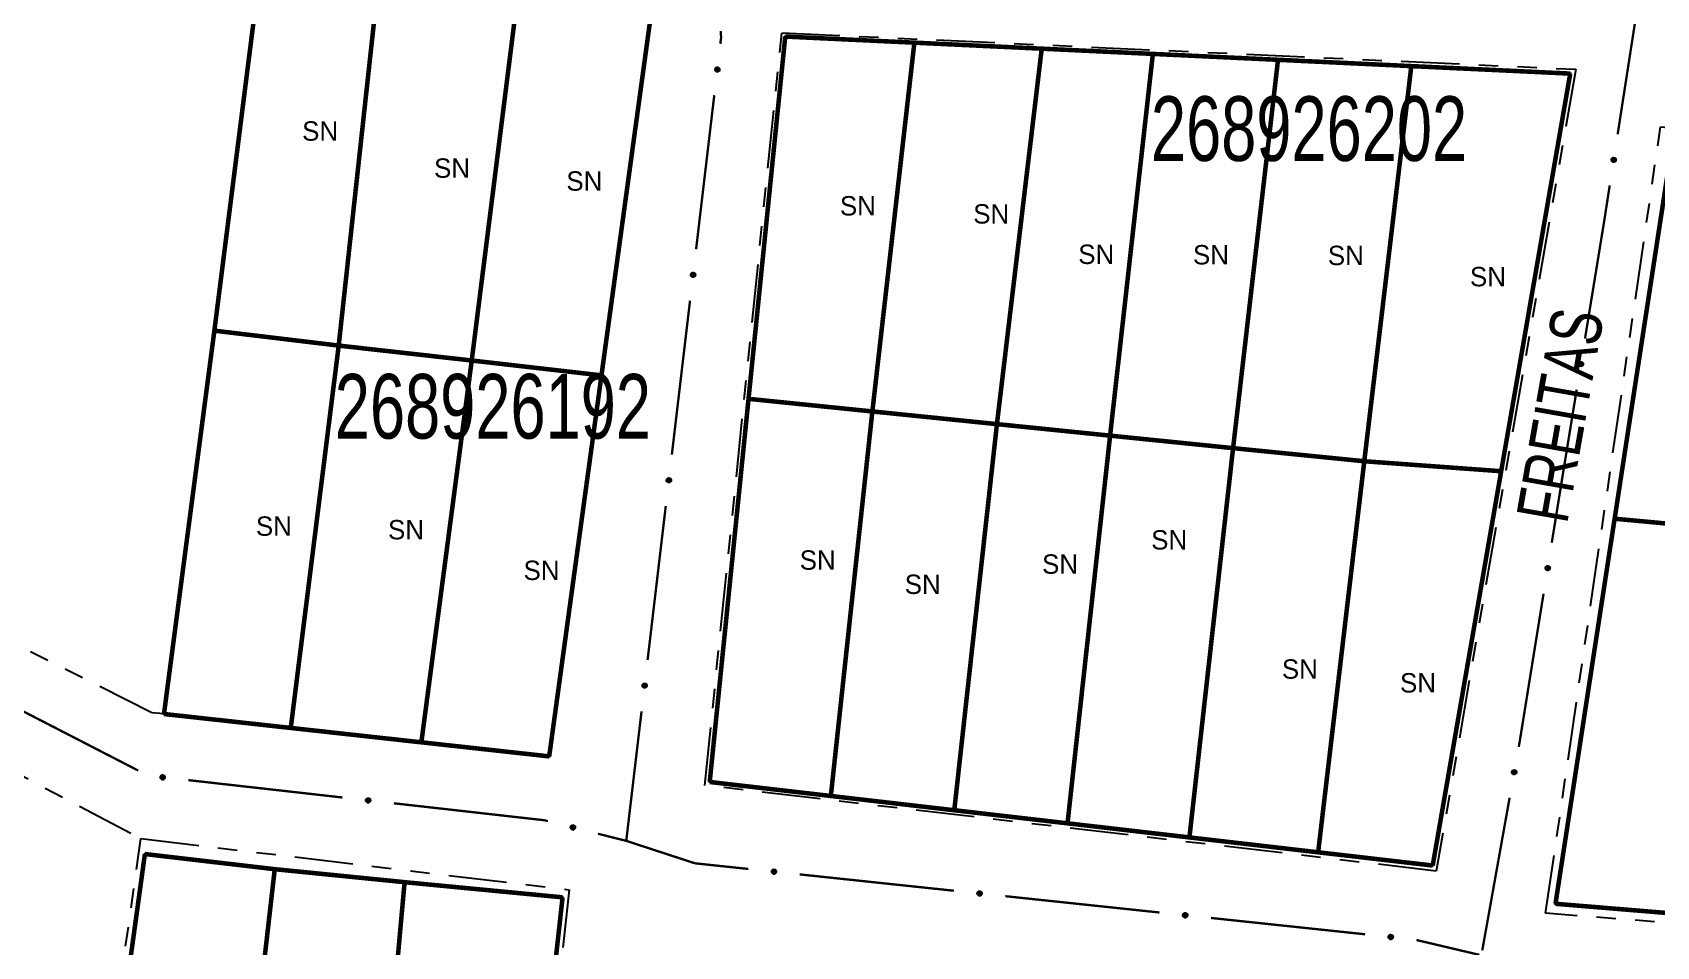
# Model space of a CAD drawing. Extents: x 211453 to 215163, y 4877397 to 4881305.
# Drawn here: x 213331 to 213456.7, y 4878585.3 to 4878656 of the extents above; entities that cross this region are included whole.
import ezdxf
from ezdxf.enums import TextEntityAlignment as Align

# ---------------------------------------------------------------- set-up
doc = ezdxf.new("R2010")
doc.units = 0
doc.header["$LTSCALE"] = 1.5
doc.header["$MEASUREMENT"] = 0
doc.linetypes.add('TRACO_25', pattern=[8, 3, -1, 1, -1, 1, -1])
for name, color, linetype in [('CD_MALHA_LOTES', 7, 'CONTINUOUS'), ('CD_TXT_QUADRA', 255, 'CONTINUOUS'), ('RU-QUADRA', 210, 'CONTINUOUS'), ('SV-EIXO-RUA-N-PAV', 6, 'CONTINUOUS'), ('SV-RUA-NAO-PAV', 7, 'CONTINUOUS'), ('SV-TXT-RUA-N-PAV', 7, 'CONTINUOUS'), ('Th_NmrPort', 1, 'CONTINUOUS')]:
    doc.layers.add(name, color=color, linetype=linetype)
doc.styles.add('ARIAL', font='ARIAL.SHX')

msp = doc.modelspace()

# ---------------------------------------------------------------- linework, layer by layer
at = {"layer": 'CD_MALHA_LOTES', "linetype": 'Continuous', "const_width": 0.35, "flags": 128}
for points in [[(213345.094705, 4878632.917609), (213348.904492, 4878662.945673)], [(213354.715676, 4878631.763093), (213357.986806, 4878661.732416)], [(213365.010114, 4878630.608576), (213368.762293, 4878660.38548)], [(213379.096992, 4878658.94622), (213375.050531, 4878629.458721)], [(213386.431596, 4878627.6428), (213389.272075, 4878655.669845)], [(213389.272075, 4878655.669845), (213399.264429, 4878655.198657)], [(213396.013417, 4878626.668336), (213399.264429, 4878655.198657)], [(213399.264429, 4878655.198657), (213409.120023, 4878654.733917)], [(213405.653067, 4878625.687679), (213409.120023, 4878654.733917)], [(213409.120023, 4878654.733917), (213417.720493, 4878654.328362)], [(213414.411635, 4878624.796656), (213417.720493, 4878654.328362)], [(213417.720493, 4878654.328362), (213427.405406, 4878653.87167)], [(213423.928149, 4878623.829541), (213427.405406, 4878653.87167)], [(213427.405406, 4878653.87167), (213437.721558, 4878653.385213)], [(213434.081027, 4878622.815146), (213437.721558, 4878653.385213)], [(213437.721558, 4878653.385213), (213450.019726, 4878652.805293)], [(213450.019726, 4878652.805293), (213444.675396, 4878622.043355)], [(213453.454047, 4878618.369694), (213457.973041, 4878647.787194)], [(213341.195103, 4878603.26112), (213345.094705, 4878632.917609)], [(213354.715676, 4878631.763093), (213345.094705, 4878632.917609)], [(213351.006191, 4878602.181883), (213354.715676, 4878631.763093)], [(213365.010114, 4878630.608576), (213354.715676, 4878631.763093)], [(213361.112913, 4878601.070126), (213365.010114, 4878630.608576)], [(213375.050531, 4878629.458721), (213365.010114, 4878630.608576)], [(213375.050531, 4878629.458721), (213371.005538, 4878599.981921)], [(213386.431596, 4878627.6428), (213383.427492, 4878598.001254)], [(213396.013417, 4878626.668336), (213386.431596, 4878627.6428)], [(213392.800014, 4878596.918483), (213396.013417, 4878626.668336)], [(213405.653067, 4878625.687679), (213396.013417, 4878626.668336)], [(213402.352384, 4878595.814935), (213405.653067, 4878625.687679)], [(213414.411635, 4878624.796656), (213405.653067, 4878625.687679)], [(213411.115637, 4878594.80255), (213414.411635, 4878624.796656)], [(213423.928149, 4878623.829541), (213414.411635, 4878624.796656)], [(213420.54939, 4878593.712705), (213423.928149, 4878623.829541)], [(213434.081027, 4878622.815146), (213423.928149, 4878623.829541)], [(213430.511073, 4878592.56187), (213434.081027, 4878622.815146)], [(213444.675396, 4878622.043355), (213434.081027, 4878622.815146)], [(213444.675396, 4878622.043355), (213439.375605, 4878591.537786)], [(213453.454047, 4878618.369694), (213448.877502, 4878588.577549)], [(213465.896691, 4878617.21022), (213453.454047, 4878618.369694)], [(213351.006191, 4878602.181883), (213341.195103, 4878603.26112)], [(213361.112913, 4878601.070126), (213351.006191, 4878602.181883)], [(213371.005538, 4878599.981921), (213361.112913, 4878601.070126)], [(213383.427492, 4878598.001254), (213392.800014, 4878596.918483)], [(213402.352384, 4878595.814935), (213392.800014, 4878596.918483)], [(213411.115637, 4878594.80255), (213402.352384, 4878595.814935)], [(213420.54939, 4878593.712705), (213411.115637, 4878594.80255)], [(213430.511073, 4878592.56187), (213420.54939, 4878593.712705)], [(213335.69833, 4878563.285872), (213339.717761, 4878592.426747)], [(213339.717761, 4878592.426747), (213349.766339, 4878591.254413)], [(213439.375605, 4878591.537786), (213430.511073, 4878592.56187)], [(213346.416813, 4878561.946062), (213349.766339, 4878591.254413)], [(213349.766339, 4878591.254413), (213359.814916, 4878590.249555)], [(213357.135295, 4878560.606251), (213359.814916, 4878590.249555)], [(213359.814916, 4878590.249555), (213372.040686, 4878589.077221)], [(213372.040686, 4878589.077221), (213368.69116, 4878558.931488)], [(213448.877502, 4878588.577549), (213461.737178, 4878587.516623)]]:
    msp.add_lwpolyline(points, dxfattribs=at)
at = {"layer": 'RU-QUADRA', "linetype": 'Continuous', "const_width": 0.18, "flags": 128}
for points in [[(213379.096992, 4878658.94622), (213368.762293, 4878660.38548), (213357.986806, 4878661.732416), (213348.904492, 4878662.945673), (213345.094705, 4878632.917609), (213341.195103, 4878603.26112), (213351.006191, 4878602.181883), (213361.112913, 4878601.070126), (213371.005538, 4878599.981921), (213375.050531, 4878629.458721)], [(213389.272075, 4878655.669845), (213409.120023, 4878654.733917), (213427.405406, 4878653.87167), (213450.019726, 4878652.805293), (213444.675396, 4878622.043355), (213439.375605, 4878591.537786), (213420.54939, 4878593.712705), (213402.352384, 4878595.814935), (213392.800014, 4878596.918483), (213383.427492, 4878598.001254), (213386.431596, 4878627.6428)], [(213457.973041, 4878647.787194), (213470.654373, 4878646.648375), (213482.697254, 4878645.458955), (213494.442781, 4878644.566889), (213507.11973, 4878643.656916), (213519.420609, 4878642.485404), (213529.927873, 4878641.322939), (213525.967515, 4878612.303166), (213521.90742, 4878582.552565), (213499.194295, 4878584.426403), (213486.261511, 4878585.49336), (213461.737178, 4878587.516623), (213448.877502, 4878588.577549), (213453.454047, 4878618.369694)], [(213372.040686, 4878589.077221), (213368.69116, 4878558.931488), (213365.676586, 4878528.785756), (213353.78577, 4878529.790613), (213342.732334, 4878530.962947), (213331.134576, 4878532.262042), (213335.69833, 4878563.285872), (213339.717761, 4878592.426747), (213349.766339, 4878591.254413), (213359.814916, 4878590.249555)]]:
    msp.add_lwpolyline(points, close=True, dxfattribs=at)
at = {"layer": 'SV-EIXO-RUA-N-PAV', "const_width": 0.18}
for points in [[(213455.133151, 4878657.412115), (213453.688436, 4878648.106452)], [(213384.305665, 4878655.58359), (213384.249413, 4878655.107299)], [(213384.286404, 4878656.103632), (213384.305665, 4878655.58359)], [(213383.78026, 4878651.134907), (213382.372801, 4878639.217733)], [(213453.074783, 4878644.153803), (213452.767957, 4878642.177479)], [(213452.639749, 4878641.351671), (213451.162435, 4878632.30723)], [(213452.767957, 4878642.177479), (213452.639749, 4878641.351671)], [(213381.903647, 4878635.245341), (213380.496188, 4878623.328166)], [(213450.517623, 4878628.359545), (213449.389201, 4878621.451096)], [(213449.389201, 4878621.451096), (213449.339658, 4878621.147781)], [(213449.339658, 4878621.147781), (213448.591632, 4878616.515118)], [(213380.027035, 4878619.355774), (213378.619575, 4878607.438599)], [(213447.954019, 4878612.566264), (213446.200582, 4878601.706915)], [(213328.530076, 4878604.379951), (213339.198883, 4878598.886632)], [(213378.150422, 4878603.466208), (213376.977539, 4878593.535229)], [(213446.112902, 4878601.163896), (213446.033534, 4878600.721003)], [(213446.200582, 4878601.706915), (213446.112902, 4878601.163896)], [(213343.084623, 4878598.144405), (213355.009238, 4878596.801438)], [(213358.98411, 4878596.353782), (213369.915007, 4878595.12273)], [(213445.32796, 4878596.783724), (213443.211237, 4878584.971888)], [(213369.915007, 4878595.12273), (213370.616635, 4878595.043712)], [(213370.616635, 4878595.043712), (213370.901703, 4878594.972053)], [(213374.781013, 4878593.996884), (213376.720668, 4878593.5093)], [(213376.720668, 4878593.5093), (213376.967159, 4878593.447338)], [(213376.977539, 4878593.535229), (213376.967159, 4878593.447338)], [(213376.967159, 4878593.447338), (213381.478334, 4878591.973465)], [(213381.478334, 4878591.973465), (213382.285498, 4878591.709751)], [(213382.285498, 4878591.709751), (213386.413272, 4878591.272693)], [(213390.391037, 4878590.851518), (213402.324331, 4878589.587992)], [(213406.302095, 4878589.166817), (213418.235389, 4878587.903292)], [(213422.213154, 4878587.482117), (213434.146448, 4878586.218591)], [(213438.120516, 4878585.775706), (213442.986761, 4878584.626945)]]:
    msp.add_lwpolyline(points, dxfattribs=at)
at = {"layer": 'SV-EIXO-RUA-N-PAV'}
for points in [[(213384.141009, 4878653.250881), (213384.171839, 4878653.212913), (213384.190572, 4878653.173977), (213384.196849, 4878653.137006), (213384.193877, 4878653.102889), (213384.186905, 4878653.068328), (213384.172188, 4878653.035034), (213384.147669, 4878653.0017), (213384.109799, 4878652.970506), (213384.068652, 4878652.953938), (213384.032735, 4878652.945845), (213383.996981, 4878652.946896), (213383.963521, 4878652.954231), (213383.929443, 4878652.970661), (213383.895904, 4878652.995839), (213383.865459, 4878653.034677), (213383.847356, 4878653.072975), (213383.842224, 4878653.108895), (213383.843508, 4878653.144832), (213383.851048, 4878653.180031), (213383.865683, 4878653.21263), (213383.891093, 4878653.246352), (213383.929825, 4878653.275893), (213383.967816, 4878653.294385), (213384.003655, 4878653.30002), (213384.039007, 4878653.29796), (213384.073756, 4878653.291389), (213384.10784, 4878653.277988), (213384.141009, 4878653.250881)], [(213453.51243, 4878646.25522), (213453.541855, 4878646.216153), (213453.559155, 4878646.17656), (213453.56408, 4878646.139384), (213453.559867, 4878646.105399), (213453.55164, 4878646.071115), (213453.535719, 4878646.03838), (213453.510001, 4878646.005961), (213453.471019, 4878645.976169), (213453.429296, 4878645.961112), (213453.393107, 4878645.954333), (213453.357416, 4878645.956687), (213453.324245, 4878645.965237), (213453.290788, 4878645.982899), (213453.25819, 4878646.009282), (213453.229181, 4878646.049205), (213453.212486, 4878646.088137), (213453.208667, 4878646.12422), (213453.21126, 4878646.160087), (213453.220078, 4878646.194987), (213453.235891, 4878646.22703), (213453.262515, 4878646.259804), (213453.302298, 4878646.287914), (213453.340938, 4878646.305008), (213453.376958, 4878646.309333), (213453.412211, 4878646.305985), (213453.446698, 4878646.298152), (213453.48027, 4878646.283518), (213453.51243, 4878646.25522)], [(213382.264397, 4878637.361314), (213382.295226, 4878637.323346), (213382.313959, 4878637.284411), (213382.320236, 4878637.247439), (213382.317264, 4878637.213322), (213382.310292, 4878637.178761), (213382.295576, 4878637.145468), (213382.271057, 4878637.112133), (213382.233187, 4878637.08094), (213382.192039, 4878637.064372), (213382.156122, 4878637.056278), (213382.120369, 4878637.057329), (213382.086908, 4878637.064664), (213382.05283, 4878637.081095), (213382.019292, 4878637.106272), (213381.988847, 4878637.145111), (213381.970744, 4878637.183409), (213381.965611, 4878637.219328), (213381.966895, 4878637.255266), (213381.974436, 4878637.290464), (213381.98907, 4878637.323063), (213382.014481, 4878637.356785), (213382.053213, 4878637.386326), (213382.091204, 4878637.404818), (213382.127042, 4878637.410454), (213382.162395, 4878637.408393), (213382.197144, 4878637.401822), (213382.231227, 4878637.388422), (213382.264397, 4878637.361314)], [(213450.971832, 4878630.457443), (213451.000948, 4878630.418146), (213451.017936, 4878630.378418), (213451.022567, 4878630.341204), (213451.018086, 4878630.307253), (213451.009588, 4878630.273035), (213450.99341, 4878630.240426), (213450.967437, 4878630.208212), (213450.928222, 4878630.178728), (213450.88638, 4878630.164), (213450.85014, 4878630.157508), (213450.814468, 4878630.160143), (213450.781365, 4878630.168954), (213450.748049, 4878630.186879), (213450.71566, 4878630.213519), (213450.686967, 4878630.253669), (213450.67058, 4878630.292732), (213450.667045, 4878630.328844), (213450.669921, 4878630.364689), (213450.679014, 4878630.399519), (213450.69508, 4878630.431436), (213450.721961, 4878630.463999), (213450.761964, 4878630.491794), (213450.800738, 4878630.508583), (213450.836791, 4878630.512624), (213450.872017, 4878630.508998), (213450.906441, 4878630.500893), (213450.939897, 4878630.485995), (213450.971832, 4878630.457443)], [(213380.387784, 4878621.471748), (213380.418614, 4878621.43378), (213380.437346, 4878621.394844), (213380.443623, 4878621.357873), (213380.440651, 4878621.323756), (213380.43368, 4878621.289195), (213380.418963, 4878621.255901), (213380.394444, 4878621.222567), (213380.356574, 4878621.191373), (213380.315427, 4878621.174805), (213380.27951, 4878621.166712), (213380.243756, 4878621.167763), (213380.210296, 4878621.175098), (213380.176217, 4878621.191528), (213380.142679, 4878621.216705), (213380.112234, 4878621.255544), (213380.094131, 4878621.293842), (213380.088999, 4878621.329762), (213380.090283, 4878621.365699), (213380.097823, 4878621.400898), (213380.112457, 4878621.433496), (213380.137868, 4878621.467219), (213380.1766, 4878621.49676), (213380.214591, 4878621.515252), (213380.25043, 4878621.520887), (213380.285782, 4878621.518826), (213380.320531, 4878621.512255), (213380.354615, 4878621.498855), (213380.387784, 4878621.471748)], [(213448.404401, 4878614.664987), (213448.433589, 4878614.625743), (213448.450649, 4878614.586046), (213448.455349, 4878614.548841), (213448.450929, 4878614.514881), (213448.442494, 4878614.480648), (213448.426375, 4878614.44801), (213448.400461, 4878614.415748), (213448.361299, 4878614.386193), (213448.319485, 4878614.371389), (213448.283256, 4878614.36483), (213448.24758, 4878614.3674), (213448.214461, 4878614.376151), (213448.181112, 4878614.394015), (213448.148675, 4878614.420596), (213448.119909, 4878614.460694), (213448.10345, 4878614.499727), (213448.099849, 4878614.535832), (213448.10266, 4878614.571683), (213448.11169, 4878614.606529), (213448.127697, 4878614.638476), (213448.154518, 4878614.671087), (213448.194472, 4878614.698955), (213448.233214, 4878614.715815), (213448.26926, 4878614.719922), (213448.304493, 4878614.71636), (213448.338931, 4878614.708317), (213448.372414, 4878614.69348), (213448.404401, 4878614.664987)], [(213378.511172, 4878605.582181), (213378.542001, 4878605.544213), (213378.560734, 4878605.505277), (213378.567011, 4878605.468306), (213378.564039, 4878605.434189), (213378.557067, 4878605.399628), (213378.54235, 4878605.366335), (213378.517832, 4878605.333), (213378.479962, 4878605.301807), (213378.438814, 4878605.285238), (213378.402897, 4878605.277145), (213378.367144, 4878605.278196), (213378.333683, 4878605.285531), (213378.299605, 4878605.301961), (213378.266066, 4878605.327139), (213378.235622, 4878605.365978), (213378.217518, 4878605.404275), (213378.212386, 4878605.440195), (213378.21367, 4878605.476133), (213378.22121, 4878605.511331), (213378.235845, 4878605.54393), (213378.261255, 4878605.577652), (213378.299988, 4878605.607193), (213378.337979, 4878605.625685), (213378.373817, 4878605.631321), (213378.409169, 4878605.62926), (213378.443918, 4878605.622689), (213378.478002, 4878605.609289), (213378.511172, 4878605.582181)], [(213445.814446, 4878598.874374), (213445.842953, 4878598.834632), (213445.859326, 4878598.794647), (213445.863384, 4878598.757367), (213445.85838, 4878598.723488), (213445.849356, 4878598.689406), (213445.832677, 4878598.65705), (213445.806211, 4878598.62524), (213445.766546, 4878598.596364), (213445.724482, 4878598.582283), (213445.688146, 4878598.576349), (213445.652519, 4878598.579534), (213445.619556, 4878598.588854), (213445.58652, 4878598.607291), (213445.554545, 4878598.634426), (213445.526475, 4878598.675014), (213445.510691, 4878598.714325), (213445.507713, 4878598.750487), (213445.511141, 4878598.786284), (213445.520771, 4878598.820969), (213445.537326, 4878598.852635), (213445.564705, 4878598.88478), (213445.605133, 4878598.911955), (213445.644161, 4878598.928144), (213445.680271, 4878598.931629), (213445.715438, 4878598.927461), (213445.749732, 4878598.918826), (213445.782955, 4878598.903414), (213445.814446, 4878598.874374)], [(213340.966729, 4878598.493701), (213341.00453, 4878598.524736), (213341.043364, 4878598.543679), (213341.080301, 4878598.550156), (213341.114433, 4878598.547368), (213341.149031, 4878598.540584), (213341.182404, 4878598.526048), (213341.21587, 4878598.501709), (213341.247269, 4878598.464009), (213341.264059, 4878598.422952), (213341.272347, 4878598.387079), (213341.271489, 4878598.35132), (213341.264335, 4878598.31782), (213341.248089, 4878598.283654), (213341.223094, 4878598.24998), (213341.18442, 4878598.219325), (213341.146221, 4878598.201015), (213341.110329, 4878598.195688), (213341.074386, 4878598.196778), (213341.039147, 4878598.204128), (213341.00647, 4878598.218586), (213340.97261, 4878598.243813), (213340.94286, 4878598.282385), (213340.924163, 4878598.320276), (213340.918334, 4878598.356083), (213340.920203, 4878598.391446), (213340.926586, 4878598.42623), (213340.939802, 4878598.460386), (213340.966729, 4878598.493701)], [(213356.866216, 4878596.703079), (213356.904016, 4878596.734114), (213356.94285, 4878596.753057), (213356.979787, 4878596.759534), (213357.01392, 4878596.756746), (213357.048518, 4878596.749961), (213357.081891, 4878596.735425), (213357.115357, 4878596.711087), (213357.146755, 4878596.673386), (213357.163546, 4878596.632329), (213357.171833, 4878596.596456), (213357.170976, 4878596.560698), (213357.163822, 4878596.527198), (213357.147576, 4878596.493031), (213357.12258, 4878596.459357), (213357.083907, 4878596.428703), (213357.045708, 4878596.410393), (213357.009816, 4878596.405066), (213356.973872, 4878596.406156), (213356.938633, 4878596.413505), (213356.905956, 4878596.427963), (213356.872097, 4878596.453191), (213356.842347, 4878596.491763), (213356.82365, 4878596.529653), (213356.81782, 4878596.565461), (213356.81969, 4878596.600824), (213356.826073, 4878596.635608), (213356.839288, 4878596.669763), (213356.866216, 4878596.703079)], [(213372.728849, 4878594.626256), (213372.77046, 4878594.651957), (213372.811479, 4878594.665536), (213372.84895, 4878594.667016), (213372.882403, 4878594.659689), (213372.915783, 4878594.648339), (213372.946912, 4878594.629471), (213372.976824, 4878594.600876), (213373.002898, 4878594.559315), (213373.014048, 4878594.516381), (213373.017464, 4878594.479722), (213373.011832, 4878594.4444), (213373.000263, 4878594.412157), (213372.979594, 4878594.38047), (213372.95032, 4878594.350441), (213372.907894, 4878594.325233), (213372.86759, 4878594.312196), (213372.831308, 4878594.311717), (213372.795833, 4878594.317603), (213372.761893, 4878594.329599), (213372.731443, 4878594.348297), (213372.701261, 4878594.377826), (213372.676936, 4878594.420029), (213372.663474, 4878594.46008), (213372.662485, 4878594.496345), (213372.669067, 4878594.53114), (213372.680044, 4878594.564758), (213372.697708, 4878594.59684), (213372.728849, 4878594.626256)], [(213388.270863, 4878591.186703), (213388.308457, 4878591.217988), (213388.347163, 4878591.237189), (213388.384056, 4878591.243912), (213388.418207, 4878591.241352), (213388.452849, 4878591.234798), (213388.486318, 4878591.220484), (213388.519946, 4878591.19637), (213388.551594, 4878591.158879), (213388.568658, 4878591.117934), (213388.577184, 4878591.082118), (213388.576565, 4878591.046354), (213388.569634, 4878591.012807), (213388.553616, 4878590.978533), (213388.528845, 4878590.944693), (213388.490377, 4878590.913782), (213388.4523, 4878590.895218), (213388.416445, 4878590.889653), (213388.380495, 4878590.890503), (213388.345208, 4878590.897618), (213388.312435, 4878590.911858), (213388.278408, 4878590.936859), (213388.248402, 4878590.975232), (213388.229453, 4878591.012997), (213388.223385, 4878591.048765), (213388.225019, 4878591.08414), (213388.23117, 4878591.118966), (213388.244158, 4878591.153208), (213388.270863, 4878591.186703)], [(213404.181922, 4878589.502002), (213404.219515, 4878589.533288), (213404.258222, 4878589.552489), (213404.295115, 4878589.559212), (213404.329265, 4878589.556651), (213404.363908, 4878589.550097), (213404.397377, 4878589.535784), (213404.431004, 4878589.511669), (213404.462653, 4878589.474178), (213404.479716, 4878589.433234), (213404.488243, 4878589.397417), (213404.487623, 4878589.361653), (213404.480693, 4878589.328107), (213404.464675, 4878589.293833), (213404.439904, 4878589.259993), (213404.401435, 4878589.229082), (213404.363359, 4878589.210518), (213404.327504, 4878589.204952), (213404.291553, 4878589.205802), (213404.256266, 4878589.212917), (213404.223494, 4878589.227157), (213404.189467, 4878589.252159), (213404.159461, 4878589.290532), (213404.140512, 4878589.328297), (213404.134444, 4878589.364064), (213404.136078, 4878589.399439), (213404.142229, 4878589.434265), (213404.155217, 4878589.468508), (213404.181922, 4878589.502002)], [(213420.09298, 4878587.817301), (213420.130574, 4878587.848587), (213420.169281, 4878587.867788), (213420.206173, 4878587.874511), (213420.240324, 4878587.871951), (213420.274966, 4878587.865397), (213420.308435, 4878587.851083), (213420.342063, 4878587.826968), (213420.373711, 4878587.789478), (213420.390775, 4878587.748533), (213420.399301, 4878587.712716), (213420.398682, 4878587.676953), (213420.391751, 4878587.643406), (213420.375733, 4878587.609132), (213420.350962, 4878587.575292), (213420.312494, 4878587.544381), (213420.274418, 4878587.525817), (213420.238562, 4878587.520251), (213420.202612, 4878587.521101), (213420.167325, 4878587.528216), (213420.134552, 4878587.542456), (213420.100525, 4878587.567458), (213420.070519, 4878587.605831), (213420.05157, 4878587.643596), (213420.045503, 4878587.679364), (213420.047136, 4878587.714738), (213420.053287, 4878587.749564), (213420.066275, 4878587.783807), (213420.09298, 4878587.817301)], [(213436.004039, 4878586.132601), (213436.041632, 4878586.163886), (213436.080339, 4878586.183088), (213436.117232, 4878586.18981), (213436.151382, 4878586.18725), (213436.186025, 4878586.180696), (213436.219494, 4878586.166383), (213436.253121, 4878586.142268), (213436.28477, 4878586.104777), (213436.301834, 4878586.063833), (213436.31036, 4878586.028016), (213436.30974, 4878585.992252), (213436.30281, 4878585.958705), (213436.286792, 4878585.924432), (213436.262021, 4878585.890592), (213436.223552, 4878585.85968), (213436.185476, 4878585.841116), (213436.149621, 4878585.835551), (213436.11367, 4878585.836401), (213436.078383, 4878585.843516), (213436.045611, 4878585.857756), (213436.011584, 4878585.882758), (213435.981578, 4878585.92113), (213435.962629, 4878585.958895), (213435.956561, 4878585.994663), (213435.958195, 4878586.030038), (213435.964346, 4878586.064864), (213435.977334, 4878586.099107), (213436.004039, 4878586.132601)]]:
    msp.add_lwpolyline(points, close=True, dxfattribs=at)
for points in [[(213383.851048, 4878653.180031), (213383.847356, 4878653.072975)], [(213383.858488, 4878653.191946), (213383.856674, 4878653.060255)], [(213383.865683, 4878653.21263), (213383.865459, 4878653.034677)], [(213383.880105, 4878653.223743), (213383.881131, 4878653.023017)], [(213383.891093, 4878653.246352), (213383.895904, 4878652.995839)], [(213383.911528, 4878653.25713), (213383.912522, 4878652.986333)], [(213383.929825, 4878653.275893), (213383.929443, 4878652.970661)], [(213383.947572, 4878653.283101), (213383.945995, 4878652.967266)], [(213383.967816, 4878653.294385), (213383.963521, 4878652.954231)], [(213383.984565, 4878653.293846), (213383.980107, 4878652.953619)], [(213384.003655, 4878653.30002), (213383.996981, 4878652.946896)], [(213384.020598, 4878653.296461), (213384.012469, 4878652.948423)], [(213384.039007, 4878653.29796), (213384.032735, 4878652.945845)], [(213384.057025, 4878653.290784), (213384.053048, 4878652.954623)], [(213384.073756, 4878653.291389), (213384.068652, 4878652.953938)], [(213384.090103, 4878653.280008), (213384.090201, 4878652.966723)], [(213384.10784, 4878653.277988), (213384.109799, 4878652.970506)], [(213384.12254, 4878653.263811), (213384.127279, 4878652.989824)], [(213384.141009, 4878653.250881), (213384.147669, 4878653.0017)], [(213384.156962, 4878653.229517), (213384.160378, 4878653.025761)], [(213384.171839, 4878653.212913), (213384.172188, 4878653.035034)], [(213384.182613, 4878653.190764), (213384.179605, 4878653.060588)], [(213384.190572, 4878653.173977), (213384.186905, 4878653.068328)], [(213453.220078, 4878646.194987), (213453.212486, 4878646.088137)], [(213453.227947, 4878646.206623), (213453.221335, 4878646.075086)], [(213453.235891, 4878646.22703), (213453.229181, 4878646.049205)], [(213453.250709, 4878646.237611), (213453.244417, 4878646.036981)], [(213453.262515, 4878646.259804), (213453.25819, 4878646.009282)], [(213453.283329, 4878646.26983), (213453.27445, 4878645.999177)], [(213453.302298, 4878646.287914), (213453.290788, 4878645.982899)], [(213453.320295, 4878646.29447), (213453.307205, 4878645.978902)], [(213453.340938, 4878646.305008), (213453.324245, 4878645.965237)], [(213453.357655, 4878646.303859), (213453.340798, 4878645.964021)], [(213453.376958, 4878646.309333), (213453.357416, 4878645.956687)], [(213453.39376, 4878646.305158), (213453.372949, 4878645.957648)], [(213453.412211, 4878646.305985), (213453.393107, 4878645.954333)], [(213453.429956, 4878646.298158), (213453.413727, 4878645.962365)], [(213453.446698, 4878646.298152), (213453.429296, 4878645.961112)], [(213453.462619, 4878646.286183), (213453.451296, 4878645.973102)], [(213453.48027, 4878646.283518), (213453.471019, 4878645.976169)], [(213453.494444, 4878646.268814), (213453.489192, 4878645.994836)], [(213453.51243, 4878646.25522), (213453.510001, 4878646.005961)], [(213453.527593, 4878646.233288), (213453.523579, 4878646.029543)], [(213453.541855, 4878646.216153), (213453.535719, 4878646.03838)], [(213453.551814, 4878646.193625), (213453.544063, 4878646.063646)], [(213453.559155, 4878646.17656), (213453.55164, 4878646.071115)], [(213381.974436, 4878637.290464), (213381.970744, 4878637.183409)], [(213381.981875, 4878637.302379), (213381.980062, 4878637.170689)], [(213381.98907, 4878637.323063), (213381.988847, 4878637.145111)], [(213382.003492, 4878637.334176), (213382.004518, 4878637.13345)], [(213382.014481, 4878637.356785), (213382.019292, 4878637.106272)], [(213382.034916, 4878637.367563), (213382.03591, 4878637.096767)], [(213382.053213, 4878637.386326), (213382.05283, 4878637.081095)], [(213382.070959, 4878637.393534), (213382.069382, 4878637.077699)], [(213382.091204, 4878637.404818), (213382.086908, 4878637.064664)], [(213382.107952, 4878637.40428), (213382.103494, 4878637.064053)], [(213382.127042, 4878637.410454), (213382.120369, 4878637.057329)], [(213382.143985, 4878637.406894), (213382.135857, 4878637.058856)], [(213382.162395, 4878637.408393), (213382.156122, 4878637.056278)], [(213382.180413, 4878637.401218), (213382.176435, 4878637.065056)], [(213382.197144, 4878637.401822), (213382.192039, 4878637.064372)], [(213382.21349, 4878637.390441), (213382.213588, 4878637.077156)], [(213382.231227, 4878637.388422), (213382.233187, 4878637.08094)], [(213382.245928, 4878637.374244), (213382.250667, 4878637.100257)], [(213382.264397, 4878637.361314), (213382.271057, 4878637.112133)], [(213382.280349, 4878637.339951), (213382.283765, 4878637.136194)], [(213382.295226, 4878637.323346), (213382.295576, 4878637.145468)], [(213382.306001, 4878637.301197), (213382.302993, 4878637.171022)], [(213382.313959, 4878637.284411), (213382.310292, 4878637.178761)], [(213450.679014, 4878630.399519), (213450.67058, 4878630.292732)], [(213450.686975, 4878630.411092), (213450.679325, 4878630.279611)], [(213450.69508, 4878630.431436), (213450.686967, 4878630.253669)], [(213450.709981, 4878630.441899), (213450.702106, 4878630.241325)], [(213450.721961, 4878630.463999), (213450.71566, 4878630.213519)], [(213450.742853, 4878630.47386), (213450.73184, 4878630.203286)], [(213450.761964, 4878630.491794), (213450.748049, 4878630.186879)], [(213450.780013, 4878630.498208), (213450.764434, 4878630.182753)], [(213450.800738, 4878630.508583), (213450.781365, 4878630.168954)], [(213450.817446, 4878630.507302), (213450.797908, 4878630.167608)], [(213450.836791, 4878630.512624), (213450.814468, 4878630.160143)], [(213450.853559, 4878630.508317), (213450.830008, 4878630.160982)], [(213450.872017, 4878630.508998), (213450.85014, 4878630.157508)], [(213450.8897, 4878630.501031), (213450.870822, 4878630.165376)], [(213450.906441, 4878630.500893), (213450.88638, 4878630.164)], [(213450.922267, 4878630.488798), (213450.908475, 4878630.175817)], [(213450.939897, 4878630.485995), (213450.928222, 4878630.178728)], [(213450.953954, 4878630.471179), (213450.946541, 4878630.197252)], [(213450.971832, 4878630.457443), (213450.967437, 4878630.208212)], [(213450.986822, 4878630.435393), (213450.9812, 4878630.231686)], [(213451.000948, 4878630.418146), (213450.99341, 4878630.240426)], [(213451.010729, 4878630.39554), (213451.001953, 4878630.265627)], [(213451.017936, 4878630.378418), (213451.009588, 4878630.273035)], [(213380.097823, 4878621.400898), (213380.094131, 4878621.293842)], [(213380.105262, 4878621.412813), (213380.103449, 4878621.281122)], [(213380.112457, 4878621.433496), (213380.112234, 4878621.255544)], [(213380.12688, 4878621.44461), (213380.127905, 4878621.243884)], [(213380.137868, 4878621.467219), (213380.142679, 4878621.216705)], [(213380.158303, 4878621.477997), (213380.159297, 4878621.2072)], [(213380.1766, 4878621.49676), (213380.176217, 4878621.191528)], [(213380.194346, 4878621.503968), (213380.192769, 4878621.188133)], [(213380.214591, 4878621.515252), (213380.210296, 4878621.175098)], [(213380.23134, 4878621.514713), (213380.226882, 4878621.174486)], [(213380.25043, 4878621.520887), (213380.243756, 4878621.167763)], [(213380.267373, 4878621.517327), (213380.259244, 4878621.16929)], [(213380.285782, 4878621.518826), (213380.27951, 4878621.166712)], [(213380.3038, 4878621.511651), (213380.299823, 4878621.175489)], [(213380.320531, 4878621.512255), (213380.315427, 4878621.174805)], [(213380.336878, 4878621.500875), (213380.336976, 4878621.18759)], [(213380.354615, 4878621.498855), (213380.356574, 4878621.191373)], [(213380.369315, 4878621.484678), (213380.374054, 4878621.210691)], [(213380.387784, 4878621.471748), (213380.394444, 4878621.222567)], [(213380.403737, 4878621.450384), (213380.407153, 4878621.246628)], [(213380.418614, 4878621.43378), (213380.418963, 4878621.255901)], [(213380.429388, 4878621.41163), (213380.42638, 4878621.281455)], [(213380.437346, 4878621.394844), (213380.43368, 4878621.289195)], [(213448.11169, 4878614.606529), (213448.10345, 4878614.499727)], [(213448.119629, 4878614.618116), (213448.112219, 4878614.486622)], [(213448.127697, 4878614.638476), (213448.119909, 4878614.460694)], [(213448.142579, 4878614.648966), (213448.13507, 4878614.448378)], [(213448.154518, 4878614.671087), (213448.148675, 4878614.420596)], [(213448.175393, 4878614.680987), (213448.164874, 4878614.410393)], [(213448.194472, 4878614.698955), (213448.181112, 4878614.394015)], [(213448.212508, 4878614.705402), (213448.197505, 4878614.38992)], [(213448.233214, 4878614.715815), (213448.214461, 4878614.376151)], [(213448.249925, 4878614.714565), (213448.231006, 4878614.374835)], [(213448.26926, 4878614.719922), (213448.24758, 4878614.3674)], [(213448.286036, 4878614.715645), (213448.263119, 4878614.368267)], [(213448.304493, 4878614.71636), (213448.283256, 4878614.36483)], [(213448.32219, 4878614.708425), (213448.303924, 4878614.372736)], [(213448.338931, 4878614.708317), (213448.319485, 4878614.371389)], [(213448.354779, 4878614.696252), (213448.341558, 4878614.383246)], [(213448.372414, 4878614.69348), (213448.361299, 4878614.386193)], [(213448.386498, 4878614.67869), (213448.379585, 4878614.40475)], [(213448.404401, 4878614.664987), (213448.400461, 4878614.415748)], [(213448.419431, 4878614.642964), (213448.414181, 4878614.439247)], [(213448.433589, 4878614.625743), (213448.426375, 4878614.44801)], [(213448.443412, 4878614.603155), (213448.434872, 4878614.473226)], [(213448.450649, 4878614.586046), (213448.442494, 4878614.480648)], [(213378.22121, 4878605.511331), (213378.217518, 4878605.404275)], [(213378.22865, 4878605.523246), (213378.226837, 4878605.391556)], [(213378.235845, 4878605.54393), (213378.235622, 4878605.365978)], [(213378.250267, 4878605.555043), (213378.251293, 4878605.354317)], [(213378.261255, 4878605.577652), (213378.266066, 4878605.327139)], [(213378.28169, 4878605.58843), (213378.282684, 4878605.317634)], [(213378.299988, 4878605.607193), (213378.299605, 4878605.301961)], [(213378.317734, 4878605.614401), (213378.316157, 4878605.298566)], [(213378.337979, 4878605.625685), (213378.333683, 4878605.285531)], [(213378.354727, 4878605.625146), (213378.350269, 4878605.284919)], [(213378.373817, 4878605.631321), (213378.367144, 4878605.278196)], [(213378.39076, 4878605.627761), (213378.382632, 4878605.279723)], [(213378.409169, 4878605.62926), (213378.402897, 4878605.277145)], [(213378.427188, 4878605.622085), (213378.42321, 4878605.285923)], [(213378.443918, 4878605.622689), (213378.438814, 4878605.285238)], [(213378.460265, 4878605.611308), (213378.460363, 4878605.298023)], [(213378.478002, 4878605.609289), (213378.479962, 4878605.301807)], [(213378.492702, 4878605.595111), (213378.497442, 4878605.321124)], [(213378.511172, 4878605.582181), (213378.517832, 4878605.333)], [(213378.527124, 4878605.560818), (213378.53054, 4878605.357061)], [(213378.542001, 4878605.544213), (213378.54235, 4878605.366335)], [(213378.552775, 4878605.522064), (213378.549767, 4878605.391889)], [(213378.560734, 4878605.505277), (213378.557067, 4878605.399628)], [(213445.520771, 4878598.820969), (213445.510691, 4878598.714325)], [(213445.528908, 4878598.832418), (213445.519233, 4878598.701071)], [(213445.537326, 4878598.852635), (213445.526475, 4878598.675014)], [(213445.552386, 4878598.862867), (213445.541421, 4878598.662438)], [(213445.564705, 4878598.88478), (213445.554545, 4878598.634426)], [(213445.585748, 4878598.894318), (213445.570566, 4878598.623945)], [(213445.605133, 4878598.911955), (213445.58652, 4878598.607291)], [(213445.623278, 4878598.91809), (213445.60284, 4878598.602913)], [(213445.644161, 4878598.928144), (213445.619556, 4878598.588854)], [(213445.660847, 4878598.926606), (213445.636076, 4878598.587253)], [(213445.680271, 4878598.931629), (213445.652519, 4878598.579534)], [(213445.696972, 4878598.927064), (213445.668071, 4878598.580133)], [(213445.715438, 4878598.927461), (213445.688146, 4878598.576349)], [(213445.732995, 4878598.919222), (213445.708947, 4878598.583898)], [(213445.749732, 4878598.918826), (213445.724482, 4878598.582283)], [(213445.76537, 4878598.906489), (213445.746756, 4878598.593758)], [(213445.782955, 4878598.903414), (213445.766546, 4878598.596364)], [(213445.796782, 4878598.888384), (213445.785148, 4878598.614603)], [(213445.814446, 4878598.874374), (213445.806211, 4878598.62524)], [(213445.829094, 4878598.852096), (213445.820334, 4878598.648499)], [(213445.842953, 4878598.834632), (213445.832677, 4878598.65705)], [(213445.852385, 4878598.811879), (213445.841607, 4878598.682116)], [(213445.859326, 4878598.794647), (213445.849356, 4878598.689406)], [(213340.918334, 4878598.356083), (213341.271489, 4878598.35132)], [(213340.920203, 4878598.391446), (213341.272347, 4878598.387079)], [(213340.921802, 4878598.373045), (213341.269878, 4878598.3668)], [(213340.924163, 4878598.320276), (213341.264335, 4878598.31782)], [(213340.924611, 4878598.337027), (213341.264857, 4878598.334409)], [(213340.926586, 4878598.42623), (213341.264059, 4878598.422952)], [(213340.927281, 4878598.409503), (213341.263459, 4878598.407344)], [(213340.935556, 4878598.300092), (213341.251395, 4878598.300224)], [(213340.937878, 4878598.442638), (213341.251158, 4878598.444431)], [(213340.939802, 4878598.460386), (213341.247269, 4878598.464009)], [(213340.94286, 4878598.282385), (213341.248089, 4878598.283654)], [(213340.9539, 4878598.475162), (213341.227857, 4878598.481384)], [(213340.961722, 4878598.26419), (213341.232509, 4878598.266649)], [(213340.966729, 4878598.493701), (213341.21587, 4878598.501709)], [(213340.97261, 4878598.243813), (213341.223094, 4878598.24998)], [(213340.988006, 4878598.509769), (213341.191741, 4878598.514287)], [(213340.995278, 4878598.232948), (213341.195996, 4878598.235059)], [(213341.00453, 4878598.524736), (213341.182404, 4878598.526048)], [(213341.00647, 4878598.218586), (213341.18442, 4878598.219325)], [(213341.026621, 4878598.53563), (213341.15681, 4878598.533326)], [(213341.027192, 4878598.211502), (213341.15889, 4878598.210402)], [(213341.039147, 4878598.204128), (213341.146221, 4878598.201015)], [(213341.043364, 4878598.543679), (213341.149031, 4878598.540584)], [(213356.81782, 4878596.565461), (213357.170976, 4878596.560698)], [(213356.81969, 4878596.600824), (213357.171833, 4878596.596456)], [(213356.821288, 4878596.582423), (213357.169365, 4878596.576177)], [(213356.82365, 4878596.529653), (213357.163822, 4878596.527198)], [(213356.824098, 4878596.546404), (213357.164344, 4878596.543787)], [(213356.826073, 4878596.635608), (213357.163546, 4878596.632329)], [(213356.826767, 4878596.618881), (213357.162946, 4878596.616722)], [(213356.835043, 4878596.50947), (213357.150882, 4878596.509601)], [(213356.837365, 4878596.652016), (213357.150645, 4878596.653809)], [(213356.839288, 4878596.669763), (213357.146755, 4878596.673386)], [(213356.842347, 4878596.491763), (213357.147576, 4878596.493031)], [(213356.853386, 4878596.68454), (213357.127343, 4878596.690762)], [(213356.861208, 4878596.473567), (213357.131996, 4878596.476027)], [(213356.866216, 4878596.703079), (213357.115357, 4878596.711087)], [(213356.872097, 4878596.453191), (213357.12258, 4878596.459357)], [(213356.887493, 4878596.719147), (213357.091228, 4878596.723665)], [(213356.894765, 4878596.442325), (213357.095482, 4878596.444437)], [(213356.904016, 4878596.734114), (213357.081891, 4878596.735425)], [(213356.905956, 4878596.427963), (213357.083907, 4878596.428703)], [(213356.926107, 4878596.745008), (213357.056297, 4878596.742704)], [(213356.926678, 4878596.42088), (213357.058377, 4878596.41978)], [(213356.938633, 4878596.413505), (213357.045708, 4878596.410393)], [(213356.94285, 4878596.753057), (213357.048518, 4878596.749961)], [(213372.662485, 4878594.496345), (213373.011832, 4878594.4444)], [(213372.663474, 4878594.46008), (213373.000263, 4878594.412157)], [(213372.666158, 4878594.47662), (213373.002998, 4878594.428528)], [(213372.66819, 4878594.512691), (213373.012306, 4878594.459956)], [(213372.669067, 4878594.53114), (213373.017464, 4878594.479722)], [(213372.672066, 4878594.438554), (213372.985086, 4878594.396449)], [(213372.676936, 4878594.420029), (213372.979594, 4878594.38047)], [(213372.678496, 4878594.548089), (213373.011366, 4878594.500994)], [(213372.680044, 4878594.564758), (213373.014048, 4878594.516381)], [(213372.693196, 4878594.399475), (213372.96188, 4878594.365701)], [(213372.693429, 4878594.579509), (213373.004135, 4878594.539393)], [(213372.697708, 4878594.59684), (213373.002898, 4878594.559315)], [(213372.701261, 4878594.377826), (213372.95032, 4878594.350441)], [(213372.713656, 4878594.609599), (213372.985984, 4878594.57913)], [(213372.722273, 4878594.364026), (213372.92147, 4878594.339278)], [(213372.728849, 4878594.626256), (213372.976824, 4878594.600876)], [(213372.731443, 4878594.348297), (213372.907894, 4878594.325233)], [(213372.751032, 4878594.338506), (213372.8814, 4878594.319804)], [(213372.752084, 4878594.639334), (213372.954593, 4878594.616568)], [(213372.761893, 4878594.329599), (213372.86759, 4878594.312196)], [(213372.77046, 4878594.651957), (213372.946912, 4878594.629471)], [(213372.793809, 4878594.659799), (213372.922522, 4878594.640106)], [(213372.811479, 4878594.665536), (213372.915783, 4878594.648339)], [(213388.23117, 4878591.118966), (213388.568658, 4878591.117934)], [(213388.242353, 4878591.135448), (213388.555614, 4878591.139328)], [(213388.244158, 4878591.153208), (213388.551594, 4878591.158879)], [(213388.258157, 4878591.168079), (213388.532067, 4878591.176124)], [(213388.270863, 4878591.186703), (213388.519946, 4878591.19637)], [(213388.292033, 4878591.202912), (213388.495733, 4878591.208787)], [(213388.308457, 4878591.217988), (213388.486318, 4878591.220484)], [(213388.330474, 4878591.229029), (213388.460676, 4878591.227592)], [(213388.347163, 4878591.237189), (213388.452849, 4878591.234798)], [(213388.223385, 4878591.048765), (213388.576565, 4878591.046354)], [(213388.225019, 4878591.08414), (213388.577184, 4878591.082118)], [(213388.22674, 4878591.06575), (213388.574851, 4878591.061822)], [(213388.229453, 4878591.012997), (213388.569634, 4878591.012807)], [(213388.22979, 4878591.029751), (213388.570046, 4878591.0294)], [(213388.231977, 4878591.102243), (213388.568162, 4878591.102323)], [(213388.24098, 4878590.99289), (213388.556811, 4878590.995125)], [(213388.248402, 4878590.975232), (213388.553616, 4878590.978533)], [(213388.267385, 4878590.957163), (213388.53815, 4878590.961425)], [(213388.278408, 4878590.936859), (213388.528845, 4878590.944693)], [(213388.301148, 4878590.926145), (213388.501847, 4878590.929593)], [(213388.312435, 4878590.911858), (213388.490377, 4878590.913782)], [(213388.333204, 4878590.904913), (213388.464907, 4878590.904689)], [(213388.345208, 4878590.897618), (213388.4523, 4878590.895218)], [(213404.134444, 4878589.364064), (213404.487623, 4878589.361653)], [(213404.136078, 4878589.399439), (213404.488243, 4878589.397417)], [(213404.137799, 4878589.381049), (213404.485909, 4878589.377122)], [(213404.140512, 4878589.328297), (213404.480693, 4878589.328107)], [(213404.140848, 4878589.34505), (213404.481104, 4878589.344699)], [(213404.142229, 4878589.434265), (213404.479716, 4878589.433234)], [(213404.143035, 4878589.417543), (213404.47922, 4878589.417622)], [(213404.152039, 4878589.308189), (213404.46787, 4878589.310424)], [(213404.153412, 4878589.450748), (213404.466673, 4878589.454627)], [(213404.155217, 4878589.468508), (213404.462653, 4878589.474178)], [(213404.159461, 4878589.290532), (213404.464675, 4878589.293833)], [(213404.169216, 4878589.483378), (213404.443126, 4878589.491424)], [(213404.178443, 4878589.272462), (213404.449208, 4878589.276724)], [(213404.181922, 4878589.502002), (213404.431004, 4878589.511669)], [(213404.189467, 4878589.252159), (213404.439904, 4878589.259993)], [(213404.203092, 4878589.518211), (213404.406792, 4878589.524086)], [(213404.212207, 4878589.241444), (213404.412906, 4878589.244892)], [(213404.219515, 4878589.533288), (213404.397377, 4878589.535784)], [(213404.223494, 4878589.227157), (213404.401435, 4878589.229082)], [(213404.241533, 4878589.544328), (213404.371735, 4878589.542892)], [(213404.244263, 4878589.220212), (213404.375965, 4878589.219989)], [(213404.256266, 4878589.212917), (213404.363359, 4878589.210518)], [(213404.258222, 4878589.552489), (213404.363908, 4878589.550097)], [(213420.045503, 4878587.679364), (213420.398682, 4878587.676953)], [(213420.047136, 4878587.714738), (213420.399301, 4878587.712716)], [(213420.048857, 4878587.696348), (213420.396968, 4878587.692421)], [(213420.05157, 4878587.643596), (213420.391751, 4878587.643406)], [(213420.051907, 4878587.66035), (213420.392163, 4878587.659998)], [(213420.053287, 4878587.749564), (213420.390775, 4878587.748533)], [(213420.054094, 4878587.732842), (213420.390279, 4878587.732922)], [(213420.063097, 4878587.623489), (213420.378928, 4878587.625724)], [(213420.06447, 4878587.766047), (213420.377731, 4878587.769926)], [(213420.066275, 4878587.783807), (213420.373711, 4878587.789478)], [(213420.070519, 4878587.605831), (213420.375733, 4878587.609132)], [(213420.080275, 4878587.798677), (213420.354184, 4878587.806723)], [(213420.089502, 4878587.587762), (213420.360267, 4878587.592024)], [(213420.09298, 4878587.817301), (213420.342063, 4878587.826968)], [(213420.100525, 4878587.567458), (213420.350962, 4878587.575292)], [(213420.11415, 4878587.833511), (213420.31785, 4878587.839386)], [(213420.123266, 4878587.556744), (213420.323965, 4878587.560192)], [(213420.130574, 4878587.848587), (213420.308435, 4878587.851083)], [(213420.134552, 4878587.542456), (213420.312494, 4878587.544381)], [(213420.152591, 4878587.859628), (213420.282793, 4878587.858191)], [(213420.155321, 4878587.535511), (213420.287024, 4878587.535288)], [(213420.167325, 4878587.528216), (213420.274418, 4878587.525817)], [(213420.169281, 4878587.867788), (213420.274966, 4878587.865397)], [(213435.975529, 4878586.081347), (213436.28879, 4878586.085226)], [(213435.977334, 4878586.099107), (213436.28477, 4878586.104777)], [(213435.991333, 4878586.113977), (213436.265243, 4878586.122023)], [(213436.004039, 4878586.132601), (213436.253121, 4878586.142268)], [(213436.025209, 4878586.14881), (213436.228909, 4878586.154685)], [(213436.041632, 4878586.163886), (213436.219494, 4878586.166383)], [(213436.06365, 4878586.174927), (213436.193852, 4878586.173491)], [(213436.080339, 4878586.183088), (213436.186025, 4878586.180696)], [(213435.956561, 4878585.994663), (213436.30974, 4878585.992252)], [(213435.958195, 4878586.030038), (213436.31036, 4878586.028016)], [(213435.959916, 4878586.011648), (213436.308026, 4878586.007721)], [(213435.962629, 4878585.958895), (213436.30281, 4878585.958705)], [(213435.962965, 4878585.975649), (213436.303221, 4878585.975298)], [(213435.964346, 4878586.064864), (213436.301834, 4878586.063833)], [(213435.965152, 4878586.048141), (213436.301337, 4878586.048221)], [(213435.974156, 4878585.938788), (213436.289987, 4878585.941023)], [(213435.981578, 4878585.92113), (213436.286792, 4878585.924432)], [(213436.00056, 4878585.903061), (213436.271325, 4878585.907323)], [(213436.011584, 4878585.882758), (213436.262021, 4878585.890592)], [(213436.034324, 4878585.872043), (213436.235023, 4878585.875491)], [(213436.045611, 4878585.857756), (213436.223552, 4878585.85968)], [(213436.06638, 4878585.850811), (213436.198082, 4878585.850587)], [(213436.078383, 4878585.843516), (213436.185476, 4878585.841116)]]:
    msp.add_lwpolyline(points, dxfattribs=at)
at = {"layer": 'SV-RUA-NAO-PAV', "linetype": 'TRACO_25'}
for points in [[(213312.368635, 4878708.636267, 14.388114), (213306.850058, 4878665.424911, 14.142187), (213297.748931, 4878629.912398, 13.943554), (213286.772723, 4878575.993527, 13.801674), (213276.206737, 4878521.44474, 13.158482), (213267.623358, 4878458.347406, 12.36395), (213261.704665, 4878409.857559, 10.916767), (213259.710537, 4878393.520343, 10.916767), (213254.942514, 4878359.67129, 9.701039), (213258.255321, 4878359.521413, 9.701039), (213265.101797, 4878359.211665, 9.701039), (213268.421545, 4878393.42963, 9.701039), (213270.430375, 4878409.234621, 11.616712), (213279.418666, 4878479.952327, 11.616712), (213288.263569, 4878537.690653, 13.063894), (213302.824236, 4878612.935186, 13.413866), (213339.413746, 4878593.625774, 13.404408), (213372.543114, 4878589.663388, 13.243609), (213366.093102, 4878528.283665, 13.839508), (213330.615475, 4878531.834626, 13.839508), (213339.413746, 4878593.625774, 13.839508)], [(213379.096992, 4878658.94622, 14.879967), (213371.005538, 4878599.981921, 13.38549), (213340.261127, 4878603.363859, 13.404408), (213304.852182, 4878621.123466, 14.255692), (213313.781885, 4878661.67504, 14.766462), (213321.069497, 4878709.065456, 13.271986)]]:
    msp.add_polyline3d(points, dxfattribs=at)
for points in [[(213383.048145, 4878597.73536, 13.404408), (213388.998406, 4878655.958338, 15.22048), (213450.452439, 4878653.143161, 15.22048), (213439.6396, 4878591.113296, 14.652957)], [(213530.461048, 4878641.786481, 13.650334), (213522.335424, 4878581.963971, 12.080189), (213448.117122, 4878587.85025, 13.820591), (213457.010522, 4878648.696461, 14.955636), (213519.648209, 4878643.066107, 14.955636)]]:
    msp.add_polyline3d(points, close=True, dxfattribs=at)

# ---------------------------------------------------------------- texts
at = {"layer": 'CD_TXT_QUADRA', "style": 'ARIAL', "width": 0.7}
for s, p in [('268926202', (213417.571238, 4878646.051355)), ('268926192', (213354.412724, 4878624.567685))]:
    msp.add_text(s, height=5, dxfattribs=at).set_placement(p)
at = {"layer": 'SV-TXT-RUA-N-PAV', "style": 'ARIAL', "width": 0.7}
msp.add_text('FREITAS', height=4, rotation=80, dxfattribs=at).set_placement((213449.772637, 4878617.897685))
at = {"layer": 'Th_NmrPort', "color": 1}
for p in [(213351.885657, 4878648.362939), (213362.09471, 4878645.494095), (213372.333452, 4878644.494438), (213393.502525, 4878642.577681), (213403.819502, 4878641.95241), (213411.948029, 4878638.826053), (213420.822692, 4878638.789955), (213431.262145, 4878638.739031), (213442.258306, 4878637.097178), (213348.308322, 4878617.796875), (213358.532219, 4878617.520553), (213417.588471, 4878616.734792), (213369.017593, 4878614.375388), (213390.389168, 4878615.171614), (213409.147308, 4878614.858978), (213398.517696, 4878613.2958), (213427.703175, 4878606.739444), (213436.846486, 4878605.674393)]:
    msp.add_text('SN', height=1.5, dxfattribs=at).set_placement(p, align=Align.MIDDLE_LEFT)

doc.saveas('drawing.dxf')
